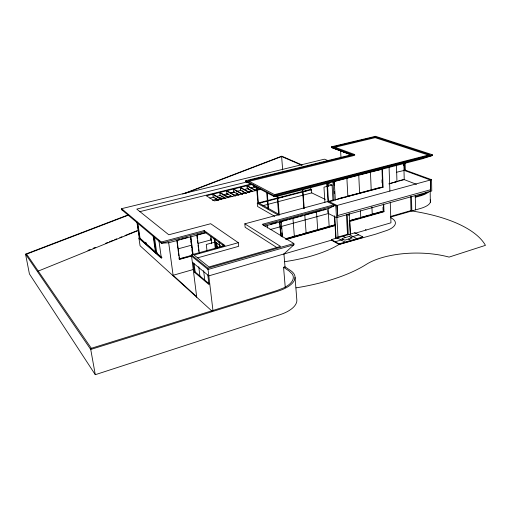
<?xml version="1.0" encoding="UTF-8"?>
<svg xmlns="http://www.w3.org/2000/svg" width="511" height="511" viewBox="0 0 511 511"><rect width="100%" height="100%" fill="white"/><g stroke="black" fill="none" stroke-linecap="round" stroke-linejoin="round"><path stroke-width="0.77" d="M192.328 262.264L208.814 275.863L283.937 253.954L293.946 244.737L293.844 243.498L262.258 224.31L333.843 204.854L333.913 205.984L328.458 208.724L264.736 226.13M327.423 183.079L328.439 201.762L327.998 201.66L326.855 183.104M304.269 208.181L303.7 208.201L302.64 189.357L304.269 208.181L303.7 208.201M279.287 214.901L278.712 214.92L277.109 195.949L277.69 195.924L279.287 214.901L278.712 214.92M302.908 189.415L302.333 189.434M267.234 192.653L268.524 209.037L268.115 208.935L266.672 192.673M257.071 187.371L258.394 203.314L257.998 203.218L256.452 186.598M38.031 271.175L137.881 230.678M87.93 250.409L90.153 249.515M93.111 248.327L95.333 247.433M105.707 243.274L107.923 242.38M109.405 241.786L113.11 240.298M114.592 239.704L116.815 238.816M119.778 237.621L122.001 236.734M124.959 235.545L136.814 230.787M212.519 200.555L216.223 199.073M219.187 197.878L222.885 196.39M224.367 195.796L228.813 194.014M230.295 193.42L234 191.932M295.045 277.352L296.865 300.283A33.202 14.991 -5.3 0 1 279.766 314.763L95.289 374.697L29.414 273.896L25.55 254.146L128.325 214.837M182.695 194.052L281.746 156.168L302.027 164.964M128.74 215.022L26.585 254.12L91.539 348.611L90.402 348.962M185.41 193.33L281.606 156.513L301.982 165.36M331.53 146.778L375.521 136.303L432.306 154.699L432.312 155.516L422.533 158.749L277.083 196.339L273.845 196.403L245.817 181.546L245.734 180.715L352.373 154.539L331.53 146.778L331.575 147.538L351.67 155.057M91.316 348.285L276.738 290.631L283.701 287.904A31.823 13.516 -5.3 0 0 292.241 274.037L289.092 270.996L283.56 267.272L285.247 287.303M25.55 254.146L90.734 349.454L277.697 291.232A33.56 14.257 -5.3 0 0 290.612 270.587L285.017 266.838L283.56 267.272M390.615 217.641A26.655 9.696 -2.3 0 1 386.98 230.397L375.579 234.204L339.08 244.437L331.409 240.17L331.377 239.627L339.048 243.888L362.753 236.893L362.778 237.436L339.08 244.437A84.845 31.254 -5.1 0 1 284.48 261.709M335.184 241.741L343.36 239.346M350.731 237.187L358.76 234.83M331.377 239.627L354.832 232.792L362.753 236.893M283.988 253.999L331.409 240.17M328.522 160.824L324.408 159.17L121.592 208.686L161.252 242.035L204.164 230.589L225.032 245.536L191.395 254.88L207.9 268.198L293.844 243.498M193.247 263.024L194.404 272.203L195.17 271.986L209.184 283.822M390.538 216.472L411.336 210.487M293.946 244.737L208.054 269.482L191.548 256.113M390.615 217.073L420.349 208.507A26.31 8.885 -1.6 0 0 430.179 199.871M193.695 269.399L173.108 275.288L196.671 296.661M285.655 238.694L300.922 234.37M302.448 233.936L333.74 225.07M351.044 220.164L358.684 217.999M360.21 217.571L369.376 214.971M370.909 214.537L382.369 211.292M286.166 238.88L334.903 225.057L334.354 215.789M285.63 239.365L335.299 225.268L334.507 224.853M287.073 239.237L335.069 225.613L335.823 238.33M415.104 196.761L423.919 193.918A25.084 8.125 -1.8 0 0 427.17 191.938M197.553 257.851L238.694 246.321L238.311 242.687L210.685 223.716L168.796 234.773L136.769 209.101L246.743 182.018M415.29 197.297L420.093 195.949A26.457 8.572 -1.8 0 0 428.474 192.079M179.757 258.687L186.56 256.797M188.074 256.375L190.341 255.743M192.155 255.57L179.297 259.147L179.086 257.57M238.311 242.687L194.039 255.002L208.948 266.959L280.565 246.411L244.807 223.831L245.152 227.293L276.911 247.592M179.003 258.898L179.591 259.396L191.702 256.024M430.594 189.709L337.586 215.553L336.998 205.416M281.516 228.864L281.318 226.488L328.369 213.509L336.5 217.629L431.75 190.999L431.584 179.693L404.635 169.92L403.747 170.15M162.025 257.691L161.329 257.889L138.909 237.992L140.071 245.759L211.976 311.097M270.095 229.586L279.996 226.852M327.251 201.66L335.804 205.805L431.584 179.693M177.943 248.895L191.631 245.159M197.84 243.466L211.241 239.812M270.408 224.265L276.508 222.598M281.644 221.199L287.661 219.558M289.162 219.149L291.417 218.529M298.858 216.498L292.924 218.12L294.362 236.555M300.34 216.096L302.563 215.489M305.521 214.677L315.772 211.886M317.222 211.484L321.56 210.302M323.003 209.906L325.168 209.318M157.439 252.836L156.059 253.213L153.702 236.663M263.133 225.262L333.913 205.984M327.998 201.66L328.567 201.641M332.993 181.89L334.085 200.421L329.308 201.704L337.081 205.46L337.765 217.271M381.985 168.956L382.656 187.052L334.935 199.89L383.084 187.224L382.42 169.115L373.528 171.14M223.901 245.848L204.298 231.751L161.412 243.217L121.759 209.746L121.592 208.686M179.859 239.455L176.806 240.272L177.323 244.194M181.386 239.046L187.499 237.411M205.02 232.716L196.792 234.919L197.265 238.803M394.958 181.839L397.175 181.245M398.65 180.849L403.07 179.661M161.252 242.035L161.412 243.217L168.687 242.763L205.997 232.761M389.471 183.583L404.227 179.629L403.977 170.304L430.441 180.006L430.62 191.318M388.775 183.883L396.964 181.686L396.459 165.225M244.807 223.831L333.281 200.037L334.085 200.421M338.384 198.664L344.535 197.01M346.075 196.601L357.617 193.497M359.15 193.081L380.695 187.288M268.115 208.935L268.677 208.916M396.562 172.252L405.312 170.163L405.121 163.092M333.019 200.849L332.08 185.059L323.968 187.173L324.919 202.222M262.616 205.741L311.736 192.89L325.258 199.405M136.833 221.659L139.273 238.011L140.046 238.241L155.644 252.051M334.079 185.244L333.849 181.386L358.748 174.954L359.616 193.254M361.673 174.2L370.449 171.932L371.216 190.13M274.803 216.357L257.589 206.495L257.282 203.218L310.784 189.338L311.518 189.69L311.736 192.89M257.998 203.218L258.547 203.199M311.518 189.69L259.243 203.263L279.287 214.556M245.734 180.715L273.768 195.521L432.306 154.699M432.312 155.516L273.845 196.403L273.768 195.521M217.443 199.456L215.917 199.839L217.162 200.606M219.724 198.881L225.057 197.54M227.338 196.965L231.1 196.02M234.115 195.259L238.611 194.129M240.847 193.56L245.312 192.436M247.548 191.874L251.961 190.763M254.906 190.022L257.851 189.281M260.923 189.223L214.569 200.919L206.335 195.796L251.866 184.49M228.736 197.61L220.267 192.602L219.775 192.724L220.056 195.298L220.548 195.176M226.654 191.018L235.226 195.975L235.724 195.847L227.14 190.89L226.654 191.018L226.929 193.58L227.414 193.458M249.54 192.366L240.738 187.518L240.259 187.633L240.515 190.188L240.994 190.066M246.985 185.966L255.883 190.763L256.369 190.641L247.465 185.844L246.985 185.966L247.228 188.508L251.821 190.622M253.718 184.937L253.903 186.841L254.376 186.719M209.778 198.134L214.403 196.978M216.715 196.396L220.567 195.432M222.879 194.857L227.497 193.701M230.582 192.928L234.434 191.97M236.746 191.389L240.598 190.424M243.683 189.658L248.308 188.502M250.614 187.92L254.472 186.956M139.567 211.72L250.914 184.113M212.844 194.448L213.343 194.321L221.691 199.392L221.186 199.52L212.844 194.448L213.138 197.029L218.267 200.178M233.482 189.319L233.968 189.198L242.655 194.097L242.163 194.225L233.482 189.319L233.744 191.874L239.084 194.927M248.94 181.386L354.73 155.338L354.691 154.546L333.74 146.772L375.151 136.903L429.834 154.692L274.509 194.627L248.09 180.747L354.691 154.546M334.552 147.36L375.176 137.657L428.352 155.025M326.938 183.206L327.289 183.194M331.575 147.538L335.331 148.816M336.085 149.071L338.339 149.838M245.817 181.546L248.065 182.35M350.865 154.437L340.601 150.604L340.984 157.624M339.068 150.113L350.738 154.469M333.83 148.305L351.159 154.782M403.811 179.463L416.478 184.311M419.467 194.448L421.537 195.272M382.228 186.879L383.084 187.224M121.759 209.746L123.719 210.558M296.022 287.859A115.588 44.323 -5 0 0 366.234 264.423A60.228 25.384 -0.1 0 1 449.086 257.103L485.45 245.344A133.141 53.623 -2.3 0 0 411.821 210.96L410.972 210.596L410.627 196.665M333.849 181.386L334.258 181.565L335.337 200.082M327.717 183.11L332.08 185.059M383.129 211.075L383.978 211.458L349.154 221.02L383.557 211.267L383.301 204.464M365.314 229.624L366.138 230.039M349.026 234.485L356.889 238.624M253.903 186.841L259.441 189.792M343.181 236.191L345.596 237.481M348.521 239.046L350.98 240.368M247.228 188.508L252.709 191.491M345.034 242.118L337.298 237.902L337.33 238.439M240.259 187.633L249.049 192.487M242.348 190.82L243.702 191.574M240.515 190.188L246.596 193.58M257.282 203.218L277.952 214.914M236.235 192.896L237.57 193.663M237.123 194.499L238.426 195.247M226.929 193.58L232.198 196.665M219.775 192.724L228.232 197.738M221.851 195.956L223.154 196.729M220.056 195.298L225.262 198.415M215.559 198.083L218.772 200.05M221.78 246.762L215.24 242.022L206.272 244.488L207.019 250.78M216.996 246.168L218.868 247.541M190.252 236.363L190.859 236.823L193.113 254.817M194.404 272.203L208.948 284.525L207.811 275.039M145.469 242.271L146.657 243.319M161.438 257.174L156.749 253.022L154.399 236.478M138.947 238.254L161.367 258.164L158.832 240.106M90.734 349.454L95.289 374.697M137.842 223.435L140.046 238.241M137.325 222.758L139.65 238.343M153.179 236.223L155.536 252.747M168.687 242.763L173.184 275.851M177.1 240.509L179.591 259.396M177.528 245.759L177.841 248.11M178.045 249.681L178.358 252.044M178.569 253.622L178.882 255.992M191.395 254.88L196.741 297.255M194.116 263.574L195.17 271.986M190.552 236.593L192.813 254.574M190.348 237.142L190.648 239.487M190.839 241.051L191.133 243.396M191.331 244.954L191.625 247.298M191.919 249.643L192.219 251.987M197.099 235.149L199.296 253.098M197.457 240.362L197.744 242.693M198.032 245.031L198.319 247.381M198.511 248.946L198.798 251.291M198.76 266.704L199.903 275.985M203.621 270.702L204.758 280.085M207.9 268.198L212.959 310.586M204.164 230.589L204.298 231.751M210.883 236.721L211.695 243.702M210.749 238.069L211.017 240.394M216.032 242.623L216.658 248.129M214.882 238.912L215.961 248.32M214.096 238.324L215.265 248.518M219.034 241.888L219.66 247.407M216.702 242.668L217.328 248.129M222.968 244.328L223.211 246.513M247.465 185.844L247.586 187.115M267.355 225.102L267.617 228.021M280.89 221.404L281.012 222.853M281.848 232.818L282.046 235.188M279.932 221.978L281.171 236.67M279.562 221.768L280.731 235.558M281.261 221.614L282.551 237.072M283.937 253.954L285.049 267.259M281.606 156.513L282.692 169.933M304.792 214.882L306.121 233.22M310.631 187.103L310.841 190.207M316.501 211.682L317.727 229.931M328.062 208.526L329.186 226.68M327.794 210.462L327.928 212.595M328.292 183.245L328.484 186.368M327.04 183.564L327.232 186.694M334.437 191.408L334.577 193.72M334.794 216.76L336.072 238.26M339.048 243.888L339.08 244.437M336.845 217.232L338.039 237.685L337.247 237.257L347.493 234.274L348.298 234.696L347.212 214.333M335.804 205.805L336.5 217.629M346.445 214.722L347.525 234.805M350.482 234.064L349.818 221.423L383.985 211.72L383.697 203.895M349.16 213.541L350.239 234.134M346.886 178.02L347.857 196.416M348.789 214.109L348.872 215.642M354.832 232.792L354.858 233.329L390.953 222.802L390.257 202.222M360.453 210.851L360.779 217.724M371.919 206.872L372.244 214.473M375.521 136.303L375.553 137.057M375.151 136.903L375.176 137.657M381.966 179.802L382.087 182.944M382.988 207.3L383.103 210.321M389.082 167.397L389.887 191.14M404.233 163.322L404.425 170.399M403.894 163.201L404.086 170.278M403.556 163.086L403.62 165.436M411.464 196.237L411.821 210.96M415.258 195.707L415.577 209.88M430.351 179.974L430.498 189.677M430.153 190.603L430.339 202.203M306.191 190.833L305.655 190.852L306.191 190.833M282.685 196.933L282.142 196.952L282.685 196.933M349.262 236.408L341.91 238.56L344.823 240.132L352.2 237.966L349.262 236.408"/></g></svg>
